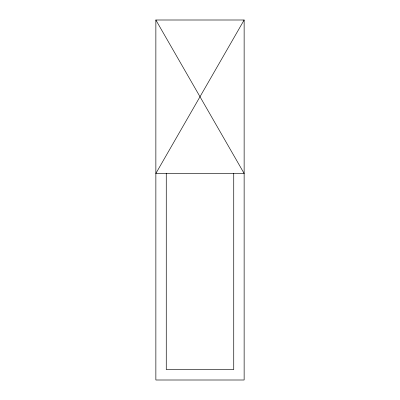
<?xml version="1.0" encoding="UTF-8"?>
<svg xmlns="http://www.w3.org/2000/svg" width="400" height="400" viewBox="0 0 400 400"><rect width="100%" height="100%" fill="white"/><g stroke="black" fill="none" stroke-linecap="round" stroke-linejoin="round"><path stroke-width="0.6" d="M244.14 20L155.86 173.46L244.14 173.46L155.86 20L244.14 20L244.14 380L155.86 380L155.86 20M233.735 173.475L233.735 369.595L166.265 369.595L166.265 173.2"/></g></svg>
